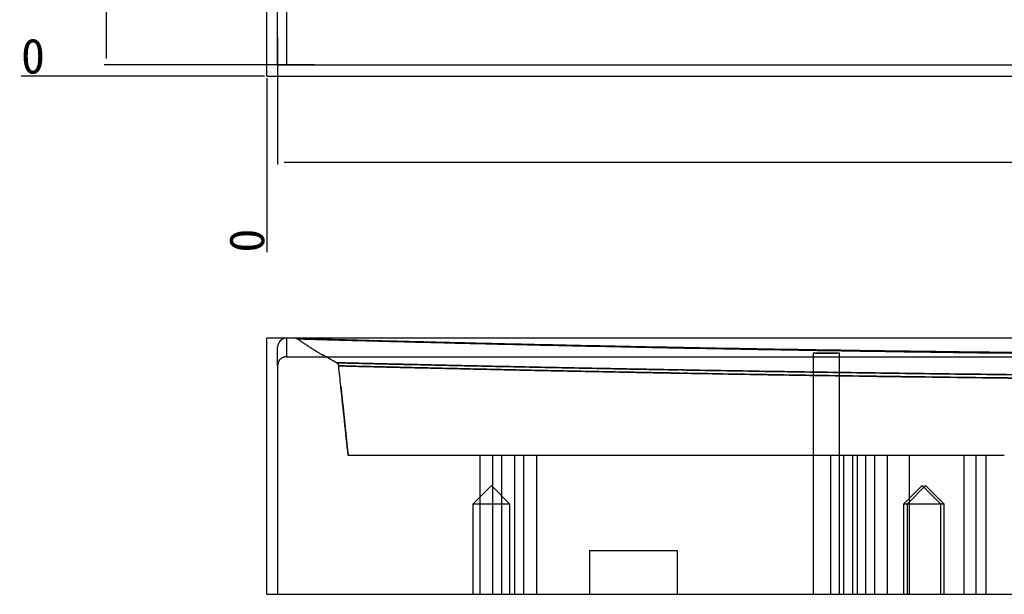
# Model space of a CAD drawing. Header units: millimetres. Extents: x 13888 to 15264, y 42912 to 43706.
# Drawn here: x 13941.8 to 14166.3, y 42927.1 to 43058.2 of the extents above; entities that cross this region are included whole.
import ezdxf

# ---------------------------------------------------------------- set-up
doc = ezdxf.new("R2010")
doc.units = ezdxf.units.MM
doc.linetypes.add('DASHED', pattern=[0])
for name, color, linetype in [('DIE', 7, 'Continuous'), ('DIE_W', 1, 'Continuous'), ('dim', 4, 'Continuous')]:
    doc.layers.add(name, color=color, linetype=linetype)
doc.styles.add('_PUG_ERP', font='txt')
doc.dimstyles.new('_PUG_ERP', dxfattribs={"dimtxt": 8, "dimasz": 1.5, "dimexe": 0.5, "dimexo": 0.5, "dimgap": 0.5, "dimtad": 1, "dimtxsty": '_PUG_ERP', "dimblk": 'CLOSEDBLANK', "dimcen": 0, "dimclrd": 4, "dimclre": 4, "dimclrt": 3, "dimazin": 3, "dimtfac": 1, "dimtmove": 0, "dimatfit": 3, "dimldrblk": 'CLOSEDBLANK', "dimlwd": 9, "dimlwe": 9})

# ---------------------------------------------------------------- blocks, each defined once
blk = doc.blocks.new('*D735')
at = {"layer": 'Defpoints', "color": 0}
for p in [(14710.35, 43630.4), (14725.35, 43630.4), (13998.15, 43045.3)]:
    blk.add_point(p, dxfattribs=at)
at = {"layer": 'dim', "color": 4, "lineweight": 9}
blk.add_line((14710.85, 43630.4), (14755.56, 43630.4), dxfattribs=at)
at = {"layer": 'dim', "color": 3, "lineweight": 13, "insert": (14740.71, 43635.67), "char_height": 8, "attachment_point": 5, "style": '_PUG_ERP'}
blk.add_mtext('585,1', dxfattribs=at)
blk = doc.blocks.new('_ClosedBlank')
blk = doc.blocks.new('*D736')
at = {"layer": 'Defpoints', "color": 0}
for p in [(13948.03, 43045.3), (13998.15, 43045.3), (13998.15, 43045.3)]:
    blk.add_point(p, dxfattribs=at)
at = {"layer": 'dim', "color": 4, "lineweight": 9}
blk.add_line((13997.65, 43045.3), (13942.2, 43045.3), dxfattribs=at)
at = {"layer": 'dim', "color": 3, "lineweight": 13, "insert": (13944.87, 43049.8), "char_height": 8, "attachment_point": 5, "style": '_PUG_ERP'}
blk.add_mtext('0', dxfattribs=at)
blk = doc.blocks.new('*D737')
at = {"layer": 'Defpoints', "color": 0}
for p in [(13998.15, 43045.3), (13998.15, 43045.3), (13998.15, 43010.94)]:
    blk.add_point(p, dxfattribs=at)
at = {"layer": 'dim', "color": 4, "lineweight": 9}
blk.add_line((13998.15, 43044.8), (13998.15, 43005.1), dxfattribs=at)
at = {"layer": 'dim', "color": 3, "lineweight": 13, "insert": (13993.65, 43007.77), "char_height": 8, "attachment_point": 5, "rotation": 90, "style": '_PUG_ERP'}
blk.add_mtext('0', dxfattribs=at)
blk = doc.blocks.new('*D738')
at = {"layer": 'Defpoints', "color": 0}
for p in [(14710.35, 43645.4), (14710.35, 43630.4), (13998.15, 43045.3)]:
    blk.add_point(p, dxfattribs=at)
at = {"layer": 'dim', "color": 4, "lineweight": 9}
blk.add_line((14710.35, 43630.9), (14710.35, 43677.9), dxfattribs=at)
at = {"layer": 'dim', "color": 3, "lineweight": 13, "insert": (14705.09, 43661.9), "char_height": 8, "attachment_point": 5, "rotation": 90, "style": '_PUG_ERP'}
blk.add_mtext('712,2', dxfattribs=at)
blk = doc.blocks.new('*D740')
at = {"layer": 'Defpoints', "color": 0}
for p in [(14004.46, 43627.8), (13961.59, 43047.83), (14009.52, 43047.83)]:
    blk.add_point(p, dxfattribs=at)
at = {"layer": 'dim', "color": 4, "lineweight": 9}
for p, q in [((14003.96, 43627.8), (13961.09, 43627.8)), ((13961.59, 43626.3), (13961.59, 43049.33)), ((14009.02, 43047.83), (13961.09, 43047.83))]:
    blk.add_line(p, q, dxfattribs=at)
at = {"layer": 'dim', "color": 3, "lineweight": 13, "insert": (13956.33, 43337.81), "char_height": 8, "attachment_point": 5, "rotation": 90, "style": '_PUG_ERP'}
blk.add_mtext('579,97', dxfattribs=at)
blk = doc.blocks.new('*D741')
at = {"layer": 'Defpoints', "color": 0}
for p in [(14000.65, 43054.55), (14707.85, 43047.8), (14707.85, 43025.65)]:
    blk.add_point(p, dxfattribs=at)
at = {"layer": 'dim', "color": 4, "lineweight": 9}
for p, q in [((14000.65, 43054.05), (14000.65, 43025.15)), ((14707.85, 43047.3), (14707.85, 43025.15)), ((14002.15, 43025.65), (14706.35, 43025.65))]:
    blk.add_line(p, q, dxfattribs=at)
at = {"layer": 'dim', "color": 3, "lineweight": 13, "insert": (14354.25, 43030.91), "char_height": 8, "attachment_point": 5, "style": '_PUG_ERP'}
blk.add_mtext('707,2', dxfattribs=at)

msp = doc.modelspace()

# ---------------------------------------------------------------- linework, layer by layer
at = {"layer": 'DIE', "color": 2, "linetype": 'Continuous', "lineweight": 13}
for p, q in [((14000.65, 43047.803), (14000.65, 43627.824)), ((14002.65, 43627.801), (14002.65, 43047.827)), ((14004.754, 42985.479), (14002.65, 42985.479)), ((14002.65, 42985.479), (14002.65, 42981.273)), ((14000.65, 42979.271), (14000.65, 42983.479)), ((14000.65, 42979.271), (14000.65, 42927.075))]:
    msp.add_line(p, q, dxfattribs=at)
at = {"layer": 'DIE', "color": 223, "linetype": 'DASHED', "lineweight": 13, "ltscale": 0.909614}
for p, q in [((14122.749, 42982.098), (14122.749, 42927.075)), ((14128.749, 42927.075), (14128.749, 42982.098)), ((14046.718, 42958.779), (14046.718, 42927.075)), ((14049.718, 42927.075), (14049.718, 42958.779)), ((14051.718, 42958.779), (14051.718, 42927.075)), ((14054.718, 42927.075), (14054.718, 42958.779)), ((14056.718, 42958.779), (14056.718, 42927.075)), ((14059.718, 42927.075), (14059.718, 42958.779)), ((14126.718, 42958.779), (14126.718, 42927.075)), ((14129.718, 42927.075), (14129.718, 42958.779)), ((14131.718, 42958.779), (14131.718, 42927.075)), ((14134.718, 42927.075), (14134.718, 42958.779)), ((14136.718, 42958.779), (14136.718, 42927.075)), ((14139.718, 42927.075), (14139.718, 42958.779))]:
    msp.add_line(p, q, dxfattribs=at)
at = {"layer": 'DIE', "color": 2, "linetype": 'DASHED', "lineweight": 13, "ltscale": 0.909614}
for p, q in [((14122.749, 42982.098), (14122.749, 42982.098)), ((14128.749, 42982.098), (14128.749, 42982.098)), ((14071.753, 42937.075), (14091.753, 42937.075)), ((14071.753, 42937.075), (14071.753, 42927.075)), ((14091.753, 42937.075), (14091.753, 42927.075))]:
    msp.add_line(p, q, dxfattribs=at)
at = {"layer": 'DIE', "color": 155, "linetype": 'DASHED', "lineweight": 13, "ltscale": 0.909614}
for p, q in [((14159.868, 42927.075), (14159.868, 42958.779)), ((14162.166, 42927.075), (14162.166, 42958.779))]:
    msp.add_line(p, q, dxfattribs=at)
at = {"layer": 'DIE', "color": 5, "linetype": 'DASHED', "lineweight": 13, "ltscale": 0.909614}
for p, q in [((14049.365, 42951.912), (14045.112, 42947.659)), ((14053.618, 42947.659), (14049.365, 42951.912)), ((14147.572, 42951.912), (14143.319, 42947.659)), ((14148.38, 42951.912), (14144.127, 42947.659)), ((14151.825, 42947.659), (14147.572, 42951.912)), ((14152.633, 42947.659), (14148.38, 42951.912)), ((14045.112, 42947.659), (14045.112, 42927.079)), ((14053.618, 42947.659), (14045.112, 42947.659)), ((14053.618, 42927.079), (14053.618, 42947.659)), ((14143.319, 42947.659), (14143.319, 42927.079)), ((14151.825, 42947.659), (14143.319, 42947.659)), ((14144.127, 42947.659), (14144.127, 42927.079)), ((14151.825, 42927.079), (14151.825, 42947.659)), ((14152.633, 42947.659), (14151.825, 42947.659)), ((14152.633, 42927.079), (14152.633, 42947.659))]:
    msp.add_line(p, q, dxfattribs=at)
at = {"layer": 'DIE', "color": 223, "linetype": 'Continuous', "lineweight": 13}
msp.add_line((14000.65, 42927.075), (14707.85, 42927.075), dxfattribs=at)
at = {"layer": 'DIE', "color": 2, "linetype": 'Continuous', "lineweight": 13}
msp.add_arc((14002.65, 42983.479), 2, 90, 180, dxfattribs=at)
for points, knots in [([(14002.65, 43047.803), (14002.518, 43047.803), (14002.388, 43047.803), (14002.197, 43047.803), (14002.133, 43047.803), (14002.039, 43047.803), (14002.008, 43047.803), (14001.946, 43047.803), (14001.915, 43047.803), (14001.764, 43047.803), (14001.649, 43047.803), (14001.513, 43047.803), (14001.473, 43047.803), (14001.434, 43047.803), (14001.408, 43047.803), (14001.395, 43047.803), (14001.331, 43047.803), (14001.282, 43047.803), (14001.144, 43047.803), (14001.061, 43047.803), (14000.97, 43047.803), (14000.952, 43047.803), (14000.918, 43047.803), (14000.902, 43047.803), (14000.856, 43047.803), (14000.8, 43047.803), (14000.756, 43047.803), (14000.727, 43047.803), (14000.719, 43047.803), (14000.703, 43047.803), (14000.695, 43047.803), (14000.663, 43047.803), (14000.65, 43047.803), (14000.65, 43047.803)], [0, 0, 0, 0, 0.1250502, 0.1250502, 0.1875753, 0.1875753, 0.2188378, 0.2188378, 0.2501004, 0.2501004, 0.3751506, 0.3751506, 0.4064131, 0.4220444, 0.4220444, 0.4376757, 0.4376757, 0.5002008, 0.5002008, 0.625251, 0.625251, 0.6565135, 0.6565135, 0.6877761, 0.6877761, 0.7503012, 0.8128262, 0.8128262, 0.8440888, 0.8440888, 0.8753513, 0.8753513, 1, 1, 1, 1]), ([(14005.778, 42985.451), (14005.774, 42985.451), (14005.763, 42985.451), (14005.747, 42985.451), (14005.728, 42985.452), (14005.71, 42985.452), (14005.692, 42985.453), (14005.674, 42985.453), (14005.656, 42985.454), (14005.638, 42985.454), (14005.62, 42985.455), (14005.603, 42985.455), (14005.586, 42985.456), (14005.569, 42985.456), (14005.552, 42985.457), (14005.535, 42985.457), (14005.519, 42985.458), (14005.502, 42985.458), (14005.486, 42985.459), (14005.47, 42985.459), (14005.455, 42985.459), (14005.439, 42985.46), (14005.424, 42985.46), (14005.408, 42985.461), (14005.393, 42985.461), (14005.379, 42985.462), (14005.364, 42985.462), (14005.349, 42985.462), (14005.335, 42985.463), (14005.321, 42985.463), (14005.307, 42985.464), (14005.293, 42985.464), (14005.28, 42985.464), (14005.266, 42985.465), (14005.253, 42985.465), (14005.24, 42985.465), (14005.227, 42985.466), (14005.214, 42985.466), (14005.202, 42985.466), (14005.189, 42985.467), (14005.177, 42985.467), (14005.165, 42985.467), (14005.154, 42985.468), (14005.142, 42985.468), (14005.13, 42985.468), (14005.119, 42985.469), (14005.108, 42985.469), (14005.097, 42985.469), (14005.087, 42985.47), (14005.076, 42985.47), (14005.066, 42985.47), (14005.055, 42985.47), (14005.045, 42985.471), (14005.036, 42985.471), (14005.026, 42985.471), (14005.017, 42985.472), (14005.007, 42985.472), (14004.998, 42985.472), (14004.989, 42985.472), (14004.981, 42985.473), (14004.972, 42985.473), (14004.964, 42985.473), (14004.955, 42985.473), (14004.947, 42985.473), (14004.94, 42985.474), (14004.932, 42985.474), (14004.924, 42985.474), (14004.917, 42985.474), (14004.91, 42985.475), (14004.903, 42985.475), (14004.896, 42985.475), (14004.89, 42985.475), (14004.883, 42985.475), (14004.877, 42985.475), (14004.871, 42985.476), (14004.865, 42985.476), (14004.86, 42985.476), (14004.854, 42985.476), (14004.849, 42985.476), (14004.844, 42985.476), (14004.839, 42985.476), (14004.834, 42985.477), (14004.829, 42985.477), (14004.825, 42985.477), (14004.821, 42985.477), (14004.817, 42985.477), (14004.813, 42985.477), (14004.809, 42985.477), (14004.806, 42985.477), (14004.802, 42985.477), (14004.799, 42985.478), (14004.796, 42985.478), (14004.794, 42985.478), (14004.791, 42985.478), (14004.789, 42985.478), (14004.786, 42985.478), (14004.784, 42985.478), (14004.782, 42985.478), (14004.781, 42985.478), (14004.779, 42985.478), (14004.778, 42985.478), (14004.777, 42985.478), (14004.776, 42985.478), (14004.775, 42985.478), (14004.774, 42985.478), (14004.774, 42985.478), (14004.774, 42985.478), (14004.774, 42985.478), (14004.774, 42985.478), (14004.774, 42985.478)], [0, 0, 0, 0, 0.005874, 0.0153498, 0.0248255, 0.0343011, 0.0437765, 0.0532518, 0.0627269, 0.072202, 0.0816769, 0.0911518, 0.1006266, 0.1101013, 0.119576, 0.1290506, 0.1385251, 0.1479997, 0.1574742, 0.1669487, 0.1764232, 0.1858977, 0.1953723, 0.2048468, 0.2143214, 0.2237961, 0.2332708, 0.2427456, 0.2522204, 0.2616954, 0.2711704, 0.2806456, 0.2901209, 0.2995963, 0.3090718, 0.3185475, 0.3280234, 0.3374994, 0.3469756, 0.3564521, 0.3659287, 0.3754055, 0.3848826, 0.3943599, 0.4038375, 0.4133153, 0.4227934, 0.4322718, 0.4417505, 0.4512295, 0.4607089, 0.470186, 0.4796638, 0.4891413, 0.4986186, 0.5080956, 0.5175723, 0.5270489, 0.5365252, 0.5460013, 0.5554772, 0.5649529, 0.5744284, 0.5839038, 0.5933789, 0.602854, 0.6123289, 0.6218036, 0.6312782, 0.6407527, 0.6502271, 0.6597014, 0.6691756, 0.6786497, 0.6881237, 0.6975977, 0.7070716, 0.7165455, 0.7260193, 0.7354931, 0.7449669, 0.7544407, 0.7639144, 0.7733882, 0.782862, 0.7923358, 0.8018096, 0.8112834, 0.8207573, 0.8302313, 0.8397052, 0.8491793, 0.8586533, 0.8681274, 0.8776016, 0.8870757, 0.8965499, 0.9060239, 0.9154978, 0.9249714, 0.9344445, 0.9438623, 0.9533312, 0.9627973, 0.9722564, 0.9816954, 0.9900446, 0.994122, 1, 1, 1, 1]), ([(14125.749, 42982.175), (14125.65, 42982.175), (14125.551, 42982.175), (14125.357, 42982.175), (14125.163, 42982.174), (14124.973, 42982.173), (14124.855, 42982.172), (14124.832, 42982.172), (14124.785, 42982.171), (14124.761, 42982.171), (14124.691, 42982.17), (14124.645, 42982.17), (14124.509, 42982.168), (14124.332, 42982.166), (14124.165, 42982.164), (14124.042, 42982.162), (14123.982, 42982.161), (14123.923, 42982.159), (14123.884, 42982.159), (14123.865, 42982.158), (14123.769, 42982.156), (14123.624, 42982.153), (14123.427, 42982.147), (14123.31, 42982.143), (14123.241, 42982.14), (14123.228, 42982.14), (14123.201, 42982.139), (14123.188, 42982.138), (14123.15, 42982.137), (14123.126, 42982.136), (14123.057, 42982.132), (14122.973, 42982.128), (14122.907, 42982.123), (14122.864, 42982.119), (14122.851, 42982.118), (14122.827, 42982.115), (14122.816, 42982.114), (14122.787, 42982.11), (14122.759, 42982.105), (14122.744, 42982.098), (14122.754, 42982.093), (14122.766, 42982.089), (14122.768, 42982.089), (14122.774, 42982.088), (14122.784, 42982.086), (14122.797, 42982.084), (14122.826, 42982.08), (14122.873, 42982.075), (14122.939, 42982.07), (14122.995, 42982.067), (14123.015, 42982.065), (14123.047, 42982.064), (14123.058, 42982.063), (14123.08, 42982.062), (14123.137, 42982.059), (14123.25, 42982.054), (14123.424, 42982.048), (14123.556, 42982.044), (14123.644, 42982.042), (14123.662, 42982.041), (14123.697, 42982.041), (14123.751, 42982.039), (14123.807, 42982.038), (14123.921, 42982.036), (14124.078, 42982.032), (14124.246, 42982.03), (14124.376, 42982.028), (14124.42, 42982.027), (14124.509, 42982.026), (14124.555, 42982.026), (14124.691, 42982.024), (14124.875, 42982.023), (14125.065, 42982.021), (14125.209, 42982.021), (14125.282, 42982.02), (14125.355, 42982.02), (14125.404, 42982.02), (14125.429, 42982.02), (14125.552, 42982.019), (14125.65, 42982.019), (14125.846, 42982.019), (14126.041, 42982.019), (14126.235, 42982.02), (14126.356, 42982.021), (14126.38, 42982.021), (14126.428, 42982.021), (14126.452, 42982.021), (14126.524, 42982.022), (14126.572, 42982.022), (14126.713, 42982.023), (14126.897, 42982.025), (14127.074, 42982.027), (14127.204, 42982.029), (14127.268, 42982.03), (14127.331, 42982.031), (14127.373, 42982.032), (14127.394, 42982.032), (14127.497, 42982.034), (14127.654, 42982.037), (14127.872, 42982.042), (14128.004, 42982.046), (14128.098, 42982.049), (14128.128, 42982.05), (14128.187, 42982.052), (14128.215, 42982.053), (14128.297, 42982.056), (14128.398, 42982.061), (14128.482, 42982.065), (14128.538, 42982.069), (14128.556, 42982.07), (14128.581, 42982.072), (14128.589, 42982.073), (14128.605, 42982.074), (14128.642, 42982.077), (14128.696, 42982.082), (14128.739, 42982.09), (14128.749, 42982.095), (14128.749, 42982.098), (14128.749, 42982.099), (14128.747, 42982.1), (14128.745, 42982.102), (14128.739, 42982.104), (14128.725, 42982.108), (14128.697, 42982.113), (14128.649, 42982.118), (14128.607, 42982.121), (14128.591, 42982.123), (14128.566, 42982.124), (14128.558, 42982.125), (14128.54, 42982.126), (14128.494, 42982.129), (14128.4, 42982.134), (14128.3, 42982.139), (14128.191, 42982.143), (14128.133, 42982.145), (14128.007, 42982.149), (14127.875, 42982.153), (14127.658, 42982.158), (14127.501, 42982.161), (14127.399, 42982.163), (14127.378, 42982.163), (14127.336, 42982.164), (14127.315, 42982.164), (14127.252, 42982.165), (14127.209, 42982.166), (14127.079, 42982.167), (14126.902, 42982.17), (14126.718, 42982.171), (14126.577, 42982.172), (14126.506, 42982.173), (14126.434, 42982.173), (14126.386, 42982.174), (14126.362, 42982.174), (14126.24, 42982.174), (14126.045, 42982.175), (14125.848, 42982.175), (14125.749, 42982.175)], [0, 0, 0, 0, 0.015625, 0.015625, 0.03125, 0.046875, 0.046875, 0.0507813, 0.0507813, 0.0546875, 0.0546875, 0.0625, 0.0625, 0.078125, 0.09375, 0.09375, 0.1015625, 0.1054688, 0.1054688, 0.109375, 0.109375, 0.125, 0.140625, 0.15625, 0.15625, 0.1601563, 0.1601563, 0.1640625, 0.1640625, 0.171875, 0.171875, 0.1875, 0.203125, 0.203125, 0.2109375, 0.2109375, 0.21875, 0.21875, 0.234375, 0.25, 0.265625, 0.265625, 0.2695313, 0.2695313, 0.2734375, 0.28125, 0.28125, 0.296875, 0.3125, 0.3125, 0.3203125, 0.3203125, 0.3242188, 0.3242188, 0.328125, 0.34375, 0.359375, 0.375, 0.375, 0.3789063, 0.3789063, 0.3828125, 0.390625, 0.390625, 0.40625, 0.421875, 0.421875, 0.4296875, 0.4296875, 0.4375, 0.4375, 0.453125, 0.46875, 0.46875, 0.4765625, 0.4804688, 0.4804688, 0.484375, 0.484375, 0.5, 0.5, 0.515625, 0.53125, 0.53125, 0.5351563, 0.5351563, 0.5390625, 0.5390625, 0.546875, 0.546875, 0.5625, 0.578125, 0.578125, 0.5859375, 0.5898438, 0.5898438, 0.59375, 0.59375, 0.609375, 0.625, 0.640625, 0.640625, 0.6484375, 0.6484375, 0.65625, 0.65625, 0.671875, 0.6875, 0.6875, 0.6953125, 0.6953125, 0.6992188, 0.6992188, 0.703125, 0.71875, 0.734375, 0.75, 0.75, 0.7539063, 0.7539063, 0.7578125, 0.765625, 0.765625, 0.78125, 0.796875, 0.796875, 0.8046875, 0.8046875, 0.8085938, 0.8085938, 0.8125, 0.828125, 0.84375, 0.84375, 0.859375, 0.859375, 0.875, 0.890625, 0.90625, 0.90625, 0.9101562, 0.9101562, 0.9140625, 0.9140625, 0.921875, 0.921875, 0.9375, 0.953125, 0.953125, 0.9609375, 0.9648437, 0.9648437, 0.96875, 0.96875, 0.984375, 1, 1, 1, 1]), ([(14002.65, 42981.272), (14002.518, 42981.272), (14002.388, 42981.259), (14002.197, 42981.221), (14002.133, 42981.205), (14002.039, 42981.177), (14002.008, 42981.166), (14001.946, 42981.144), (14001.915, 42981.132), (14001.764, 42981.069), (14001.649, 42981.008), (14001.513, 42980.917), (14001.473, 42980.889), (14001.434, 42980.859), (14001.408, 42980.839), (14001.395, 42980.829), (14001.331, 42980.776), (14001.282, 42980.732), (14001.144, 42980.594), (14001.061, 42980.493), (14000.97, 42980.357), (14000.952, 42980.329), (14000.918, 42980.273), (14000.902, 42980.244), (14000.856, 42980.157), (14000.8, 42980.04), (14000.756, 42979.917), (14000.727, 42979.823), (14000.719, 42979.791), (14000.703, 42979.728), (14000.695, 42979.695), (14000.663, 42979.534), (14000.65, 42979.403), (14000.65, 42979.271)], [0, 0, 0, 0, 0.125, 0.125, 0.1875, 0.1875, 0.21875, 0.21875, 0.25, 0.25, 0.375, 0.375, 0.40625, 0.421875, 0.421875, 0.4375, 0.4375, 0.5, 0.5, 0.625, 0.625, 0.65625, 0.65625, 0.6875, 0.6875, 0.75, 0.8125, 0.8125, 0.84375, 0.84375, 0.875, 0.875, 1, 1, 1, 1])]:
    msp.add_open_spline(points, degree=3, knots=knots, dxfattribs=at)
for points in [[(14002.65, 43047.827), (14237.05, 43047.827), (14471.45, 43047.827), (14705.85, 43047.827)], [(14004.754, 42985.479), (14004.761, 42985.479), (14004.767, 42985.478), (14004.774, 42985.478)], [(14002.65, 42981.273), (14237.05, 42981.273), (14471.45, 42981.273), (14705.85, 42981.273)]]:
    msp.add_open_spline(points, degree=3, dxfattribs=at)
at = {"layer": 'DIE', "color": 155, "linetype": 'DASHED', "lineweight": 13, "ltscale": 0.909614}
for points in [[(14004.768, 42985.478), (14004.759, 42985.478), (14004.754, 42985.479), (14004.754, 42985.479)], [(14016.714, 42958.779), (14016.161, 42964.044), (14015.608, 42969.309), (14015.054, 42974.575)]]:
    msp.add_open_spline(points, degree=3, dxfattribs=at)
at = {"layer": 'DIE', "color": 155, "linetype": 'Continuous', "lineweight": 13}
msp.add_open_spline([(14004.754, 42985.479), (14004.754, 42985.479), (14004.867, 42985.475), (14005.317, 42985.463), (14005.655, 42985.454), (14006.218, 42985.438), (14006.337, 42985.435), (14006.591, 42985.428), (14006.724, 42985.424), (14007.146, 42985.413), (14007.454, 42985.404), (14008.459, 42985.377), (14009.238, 42985.356), (14011.008, 42985.308), (14011.999, 42985.281), (14014.193, 42985.222), (14015.396, 42985.19), (14018.012, 42985.121), (14019.426, 42985.083), (14022.465, 42985.004), (14024.091, 42984.962), (14027.557, 42984.874), (14029.397, 42984.827), (14031.591, 42984.772), (14031.837, 42984.766), (14032.331, 42984.754), (14032.58, 42984.748), (14033.33, 42984.729), (14033.836, 42984.717), (14035.372, 42984.679), (14036.419, 42984.653), (14039.628, 42984.575), (14041.859, 42984.521), (14046.501, 42984.411), (14048.913, 42984.355), (14053.914, 42984.24), (14056.505, 42984.181), (14061.864, 42984.062), (14064.634, 42984.001), (14070.353, 42983.879), (14073.302, 42983.817), (14079.384, 42983.693), (14082.516, 42983.63), (14086.144, 42983.559), (14086.549, 42983.551), (14087.359, 42983.535), (14088.578, 42983.512), (14089.806, 42983.488), (14092.275, 42983.441), (14093.937, 42983.41), (14098.972, 42983.316), (14102.393, 42983.254), (14109.364, 42983.132), (14116.462, 42983.011), (14123.814, 42982.894), (14131.293, 42982.779), (14135.096, 42982.722), (14142.83, 42982.612), (14146.761, 42982.558), (14152.755, 42982.48), (14155.776, 42982.441), (14159.344, 42982.398), (14160.882, 42982.379), (14161.653, 42982.37), (14161.91, 42982.367), (14162.424, 42982.361), (14162.682, 42982.357), (14167.059, 42982.306), (14171.209, 42982.259), (14179.573, 42982.17), (14183.785, 42982.128), (14192.271, 42982.049), (14196.544, 42982.012), (14205.152, 42981.943), (14209.485, 42981.911), (14218.214, 42981.852), (14222.608, 42981.825), (14231.458, 42981.777), (14235.913, 42981.756), (14242.643, 42981.728), (14244.894, 42981.72), (14248.282, 42981.708), (14249.414, 42981.704), (14250.831, 42981.7), (14251.114, 42981.699), (14251.681, 42981.697), (14252.531, 42981.695), (14253.382, 42981.693), (14258.487, 42981.679), (14263.031, 42981.669), (14272.131, 42981.657), (14276.688, 42981.654), (14281.25, 42981.654)], degree=3, knots=[0, 0, 0, 0, 0.0312225, 0.0312225, 0.0624733, 0.0624733, 0.0702861, 0.0702861, 0.0780988, 0.0780988, 0.0937242, 0.0937242, 0.1249751, 0.1249751, 0.156226, 0.156226, 0.1874769, 0.1874769, 0.2187278, 0.2187278, 0.2499787, 0.2499787, 0.2812296, 0.2812296, 0.2851359, 0.2851359, 0.2890423, 0.2890423, 0.296855, 0.296855, 0.3124805, 0.3124805, 0.3437313, 0.3437313, 0.3749822, 0.3749822, 0.4062331, 0.4062331, 0.437484, 0.437484, 0.4687349, 0.4687349, 0.4999858, 0.4999858, 0.5038921, 0.5038921, 0.5077985, 0.5156112, 0.5156112, 0.5312367, 0.5312367, 0.5624876, 0.5624876, 0.5937385, 0.6249893, 0.6249893, 0.6562402, 0.6562402, 0.6874911, 0.6874911, 0.7031166, 0.7109293, 0.7148356, 0.7148356, 0.7167888, 0.7167888, 0.718742, 0.718742, 0.7499929, 0.7499929, 0.7812438, 0.7812438, 0.8124947, 0.8124947, 0.8437456, 0.8437456, 0.8749964, 0.8749964, 0.9062473, 0.9062473, 0.9218728, 0.9218728, 0.9296855, 0.9296855, 0.9316387, 0.9316387, 0.9335919, 0.9374982, 0.9374982, 0.9687491, 0.9687491, 1, 1, 1, 1], dxfattribs=at)
at = {"layer": 'DIE', "color": 2, "linetype": 'DASHED', "lineweight": 13, "ltscale": 0.909614}
for points, knots in [([(14004.774, 42985.478), (14004.838, 42985.476), (14004.903, 42985.466), (14005.033, 42985.425), (14005.097, 42985.393), (14005.156, 42985.352)], [0, 0, 0, 0, 0.4762935, 0.4762935, 1, 1, 1, 1]), ([(14005.846, 42984.873), (14005.878, 42984.851), (14005.959, 42984.796), (14006.104, 42984.697), (14006.281, 42984.577), (14006.476, 42984.445), (14006.671, 42984.315), (14006.868, 42984.184), (14007.066, 42984.052), (14007.266, 42983.921), (14007.467, 42983.789), (14007.668, 42983.659), (14007.869, 42983.529), (14008.07, 42983.4), (14008.272, 42983.271), (14008.474, 42983.143), (14008.676, 42983.016), (14008.879, 42982.889), (14009.082, 42982.763), (14009.284, 42982.638), (14009.486, 42982.514), (14009.686, 42982.392), (14009.887, 42982.271), (14010.089, 42982.149), (14010.293, 42982.027), (14010.499, 42981.904), (14010.706, 42981.783), (14010.912, 42981.661), (14011.055, 42981.578), (14011.129, 42981.535), (14011.134, 42981.533)], [0, 0, 0, 0, 0.0186443, 0.0466615, 0.0841844, 0.1217073, 0.1592303, 0.1967532, 0.235042, 0.2733307, 0.3116194, 0.3499081, 0.3881968, 0.4264855, 0.4647741, 0.5029793, 0.5411844, 0.5793895, 0.6175946, 0.6557997, 0.6933225, 0.7308454, 0.7683682, 0.805891, 0.8441797, 0.8824683, 0.9207569, 0.9590455, 0.9973341, 1, 1, 1, 1]), ([(14122.754, 42982.102), (14122.757, 42982.103), (14122.76, 42982.104), (14122.766, 42982.106), (14122.768, 42982.107), (14122.774, 42982.108), (14122.784, 42982.11), (14122.797, 42982.112), (14122.826, 42982.115), (14122.873, 42982.12), (14122.939, 42982.125), (14122.995, 42982.129), (14123.015, 42982.13), (14123.047, 42982.132), (14123.058, 42982.132), (14123.08, 42982.133), (14123.137, 42982.136), (14123.25, 42982.141), (14123.424, 42982.147), (14123.556, 42982.151), (14123.644, 42982.153), (14123.662, 42982.154), (14123.697, 42982.154), (14123.751, 42982.156), (14123.807, 42982.157), (14123.921, 42982.159), (14124.078, 42982.162), (14124.246, 42982.165), (14124.376, 42982.167), (14124.42, 42982.167), (14124.509, 42982.168), (14124.555, 42982.169), (14124.691, 42982.17), (14124.875, 42982.172), (14125.065, 42982.173), (14125.209, 42982.174), (14125.282, 42982.174), (14125.355, 42982.175), (14125.404, 42982.175), (14125.429, 42982.175), (14125.552, 42982.175), (14125.65, 42982.175), (14125.846, 42982.175), (14126.041, 42982.175), (14126.235, 42982.174), (14126.356, 42982.174), (14126.38, 42982.174), (14126.428, 42982.173), (14126.452, 42982.173), (14126.524, 42982.173), (14126.572, 42982.172), (14126.713, 42982.171), (14126.897, 42982.17), (14127.074, 42982.167), (14127.204, 42982.166), (14127.268, 42982.165), (14127.331, 42982.164), (14127.373, 42982.163), (14127.394, 42982.163), (14127.497, 42982.161), (14127.654, 42982.158), (14127.872, 42982.153), (14128.004, 42982.149), (14128.098, 42982.146), (14128.128, 42982.145), (14128.187, 42982.143), (14128.215, 42982.142), (14128.297, 42982.139), (14128.398, 42982.134), (14128.482, 42982.13), (14128.538, 42982.126), (14128.556, 42982.125), (14128.581, 42982.123), (14128.589, 42982.123), (14128.605, 42982.122), (14128.642, 42982.119), (14128.696, 42982.113), (14128.728, 42982.107), (14128.739, 42982.104), (14128.741, 42982.103)], [0, 0, 0, 0, 0.0124327, 0.0124327, 0.0205901, 0.0205901, 0.0287475, 0.0450623, 0.0450623, 0.077692, 0.1103216, 0.1103216, 0.1266364, 0.1266364, 0.1347938, 0.1347938, 0.1429512, 0.1755809, 0.2082105, 0.2408401, 0.2408401, 0.2489975, 0.2489975, 0.2571549, 0.2734697, 0.2734697, 0.3060994, 0.338729, 0.338729, 0.3550438, 0.3550438, 0.3713586, 0.3713586, 0.4039883, 0.4366179, 0.4366179, 0.4529327, 0.4610901, 0.4610901, 0.4692475, 0.4692475, 0.5018771, 0.5018771, 0.5345068, 0.5671364, 0.5671364, 0.5752938, 0.5752938, 0.5834512, 0.5834512, 0.599766, 0.599766, 0.6323957, 0.6650253, 0.6650253, 0.6813401, 0.6894975, 0.6894975, 0.6976549, 0.6976549, 0.7302845, 0.7629142, 0.7955438, 0.7955438, 0.8118586, 0.8118586, 0.8281734, 0.8281734, 0.8608031, 0.8934327, 0.8934327, 0.9097475, 0.9097475, 0.9179049, 0.9179049, 0.9260623, 0.9586919, 0.9913216, 1, 1, 1, 1]), ([(14014.569, 42979.193), (14014.561, 42979.266), (14014.544, 42979.338), (14014.494, 42979.477), (14014.46, 42979.543), (14014.378, 42979.664), (14014.329, 42979.72), (14014.219, 42979.818), (14014.158, 42979.861), (14014.093, 42979.895)], [0, 0, 0, 0, 0.25, 0.25, 0.5, 0.5, 0.75, 0.75, 1, 1, 1, 1]), ([(14166.31, 42958.779), (14160.757, 42958.779), (14155.311, 42958.779), (14147.301, 42958.779), (14142.014, 42958.779), (14136.832, 42958.779), (14131.704, 42958.779), (14129.167, 42958.779), (14124.146, 42958.779), (14121.662, 42958.779), (14117.978, 42958.779), (14116.451, 42958.779), (14114.935, 42958.779), (14114.329, 42958.779), (14114.027, 42958.779), (14113.122, 42958.779), (14112.521, 42958.779), (14109.529, 42958.779), (14104.819, 42958.779), (14100.265, 42958.779), (14095.788, 42958.779), (14093.588, 42958.779), (14089.265, 42958.779), (14085.02, 42958.779), (14080.93, 42958.779), (14078.423, 42958.779), (14077.674, 42958.779), (14076.931, 42958.779), (14076.437, 42958.779), (14076.19, 42958.779), (14074.961, 42958.779), (14073.991, 42958.779), (14071.115, 42958.779), (14069.246, 42958.779), (14063.782, 42958.779), (14060.331, 42958.779), (14055.436, 42958.779), (14052.266, 42958.779), (14049.283, 42958.779), (14046.394, 42958.779), (14044.996, 42958.779), (14042.294, 42958.779), (14039.685, 42958.779), (14037.266, 42958.779), (14034.942, 42958.779), (14033.828, 42958.779), (14032.229, 42958.779), (14031.709, 42958.779), (14031.073, 42958.779), (14030.947, 42958.779), (14030.696, 42958.779), (14030.322, 42958.779), (14029.955, 42958.779), (14028.752, 42958.779), (14027.844, 42958.779), (14026.135, 42958.779), (14024.535, 42958.779), (14023.148, 42958.779), (14021.867, 42958.779), (14021.28, 42958.779), (14020.211, 42958.779), (14019.248, 42958.779), (14018.496, 42958.779), (14017.85, 42958.779), (14017.311, 42958.779), (14016.986, 42958.779), (14016.769, 42958.779), (14016.714, 42958.779), (14016.714, 42958.779)], [0, 0, 0, 0, 0.0625058, 0.0625058, 0.0937586, 0.1250115, 0.1250115, 0.1562644, 0.1562644, 0.1875173, 0.1875173, 0.2031437, 0.2070503, 0.2070503, 0.2109569, 0.2109569, 0.2187702, 0.2187702, 0.250023, 0.2812759, 0.2812759, 0.3125288, 0.3125288, 0.3437817, 0.3750345, 0.3750345, 0.3828478, 0.3867544, 0.3867544, 0.390661, 0.390661, 0.4062874, 0.4062874, 0.4375403, 0.4375403, 0.5000461, 0.5000461, 0.5312989, 0.5625518, 0.5625518, 0.5938047, 0.5938047, 0.6250576, 0.6563105, 0.6563105, 0.6875633, 0.6875633, 0.7031898, 0.7031898, 0.7070964, 0.7070964, 0.711003, 0.7188162, 0.7188162, 0.7500691, 0.7500691, 0.781322, 0.8125748, 0.8125748, 0.8438277, 0.8438277, 0.8750806, 0.9063335, 0.9063335, 0.9375864, 0.9688392, 0.9688392, 1, 1, 1, 1])]:
    msp.add_open_spline(points, degree=3, knots=knots, dxfattribs=at)
for points, degree in [([(14005.979, 42984.782), (14005.704, 42984.97), (14005.429, 42985.16), (14005.156, 42985.352)], 3), ([(14014.093, 42979.895), (14013.011, 42980.466), (14011.941, 42981.06), (14010.884, 42981.678)], 3), ([(14015.054, 42974.575), (14014.892, 42976.114), (14014.731, 42977.654), (14014.569, 42979.193)], 3), ([(14015.054, 42974.575), (14015.884, 42966.682), (14016.713, 42958.788)], 2)]:
    msp.add_open_spline(points, degree=degree, dxfattribs=at)
at = {"layer": 'DIE', "color": 155, "linetype": 'DASHED', "lineweight": 13, "ltscale": 0.909614}
for points, knots in [([(14005.156, 42985.352), (14005.156, 42985.352), (14005.269, 42985.349), (14005.719, 42985.336), (14006.056, 42985.327), (14006.618, 42985.311), (14006.737, 42985.307), (14006.991, 42985.3), (14007.124, 42985.297), (14007.545, 42985.285), (14007.852, 42985.276), (14008.857, 42985.248), (14009.635, 42985.227), (14011.403, 42985.178), (14012.393, 42985.151), (14014.585, 42985.091), (14015.786, 42985.059), (14018.399, 42984.988), (14019.811, 42984.951), (14022.847, 42984.87), (14024.471, 42984.827), (14027.933, 42984.737), (14029.771, 42984.69), (14031.962, 42984.634), (14032.207, 42984.628), (14032.701, 42984.616), (14032.95, 42984.609), (14033.699, 42984.59), (14035.216, 42984.552), (14036.784, 42984.513), (14039.989, 42984.433), (14042.218, 42984.379), (14046.854, 42984.267), (14049.263, 42984.209), (14054.258, 42984.092), (14056.845, 42984.032), (14062.198, 42983.911), (14064.964, 42983.85), (14070.675, 42983.725), (14073.621, 42983.662), (14079.694, 42983.535), (14082.822, 42983.471), (14086.446, 42983.398), (14086.849, 42983.39), (14087.659, 42983.374), (14088.876, 42983.35), (14091.738, 42983.294), (14094.228, 42983.246), (14099.256, 42983.151), (14102.672, 42983.088), (14109.633, 42982.963), (14116.721, 42982.839), (14124.063, 42982.719), (14131.531, 42982.602), (14135.328, 42982.544), (14143.051, 42982.431), (14146.976, 42982.376), (14152.96, 42982.296), (14154.971, 42982.27), (14158.012, 42982.231), (14159.539, 42982.212), (14161.075, 42982.193), (14161.845, 42982.183), (14162.101, 42982.18), (14162.615, 42982.174), (14166.983, 42982.121), (14171.387, 42982.07), (14179.737, 42981.979), (14183.943, 42981.936), (14192.415, 42981.855), (14196.682, 42981.817), (14205.276, 42981.746), (14209.603, 42981.713), (14218.317, 42981.652), (14222.704, 42981.625), (14231.54, 42981.575), (14235.988, 42981.553), (14242.707, 42981.525), (14244.954, 42981.516), (14248.337, 42981.504), (14249.466, 42981.5), (14250.881, 42981.496), (14251.164, 42981.495), (14251.73, 42981.493), (14252.579, 42981.49), (14257.958, 42981.475), (14263.061, 42981.464), (14272.146, 42981.451), (14276.695, 42981.447), (14281.25, 42981.447)], [0, 0, 0, 0, 0.03125, 0.03125, 0.0625, 0.0625, 0.0703125, 0.0703125, 0.078125, 0.078125, 0.09375, 0.09375, 0.125, 0.125, 0.15625, 0.15625, 0.1875, 0.1875, 0.21875, 0.21875, 0.25, 0.25, 0.28125, 0.28125, 0.2851563, 0.2851563, 0.2890625, 0.2890625, 0.296875, 0.3125, 0.3125, 0.34375, 0.34375, 0.375, 0.375, 0.40625, 0.40625, 0.4375, 0.4375, 0.46875, 0.46875, 0.5, 0.5, 0.5039063, 0.5039063, 0.5078125, 0.515625, 0.53125, 0.53125, 0.5625, 0.5625, 0.59375, 0.625, 0.625, 0.65625, 0.65625, 0.6875, 0.6875, 0.703125, 0.703125, 0.7109375, 0.7148438, 0.7148438, 0.7167969, 0.7167969, 0.71875, 0.75, 0.75, 0.78125, 0.78125, 0.8125, 0.8125, 0.84375, 0.84375, 0.875, 0.875, 0.90625, 0.90625, 0.921875, 0.921875, 0.9296875, 0.9296875, 0.9316406, 0.9316406, 0.9335938, 0.9375, 0.96875, 0.96875, 1, 1, 1, 1]), ([(14014.093, 42979.895), (14014.093, 42979.895), (14014.203, 42979.892), (14014.635, 42979.882), (14014.958, 42979.874), (14015.814, 42979.854), (14016.347, 42979.841), (14017.623, 42979.811), (14018.365, 42979.794), (14020.06, 42979.754), (14021.013, 42979.731), (14023.129, 42979.682), (14024.293, 42979.655), (14026.2, 42979.611), (14026.862, 42979.595), (14027.896, 42979.572), (14028.247, 42979.564), (14028.964, 42979.548), (14029.328, 42979.539), (14031.18, 42979.497), (14032.757, 42979.462), (14036.099, 42979.387), (14037.865, 42979.348), (14041.582, 42979.266), (14043.533, 42979.224), (14047.618, 42979.136), (14049.753, 42979.091), (14054.207, 42978.997), (14056.525, 42978.95), (14061.349, 42978.851), (14063.854, 42978.801), (14069.053, 42978.698), (14071.746, 42978.645), (14074.884, 42978.585), (14075.235, 42978.579), (14075.762, 42978.569), (14075.938, 42978.565), (14076.291, 42978.559), (14077.176, 42978.542), (14078.067, 42978.525), (14080.223, 42978.485), (14081.679, 42978.458), (14086.03, 42978.378), (14088.979, 42978.325), (14092.004, 42978.272)], [0, 0, 0, 0, 0.0626037, 0.0626037, 0.1252074, 0.1252074, 0.1878111, 0.1878111, 0.2504147, 0.2504147, 0.3130184, 0.3130184, 0.3756221, 0.3756221, 0.406924, 0.406924, 0.4225749, 0.4225749, 0.4382258, 0.4382258, 0.5008295, 0.5008295, 0.5634332, 0.5634332, 0.6260369, 0.6260369, 0.6886406, 0.6886406, 0.7512442, 0.7512442, 0.8138479, 0.8138479, 0.8764516, 0.8764516, 0.8842771, 0.8842771, 0.8881898, 0.8881898, 0.8921025, 0.9077535, 0.9077535, 0.9390553, 0.9390553, 1, 1, 1, 1]), ([(14281.249, 42976.494), (14279.044, 42976.496), (14276.84, 42976.499), (14273.535, 42976.504), (14272.433, 42976.506), (14270.781, 42976.509), (14270.23, 42976.51), (14269.129, 42976.513), (14268.579, 42976.514), (14263.63, 42976.525), (14254.875, 42976.549), (14246.202, 42976.584), (14237.569, 42976.623), (14233.273, 42976.645), (14224.721, 42976.694), (14220.465, 42976.72), (14211.995, 42976.778), (14207.78, 42976.809), (14201.488, 42976.859), (14199.396, 42976.876), (14196.266, 42976.903), (14194.703, 42976.916), (14193.143, 42976.93), (14192.363, 42976.937), (14192.103, 42976.939), (14191.584, 42976.944), (14191.325, 42976.946), (14186.918, 42976.986), (14182.825, 42977.025), (14174.743, 42977.107), (14170.755, 42977.149), (14162.883, 42977.237), (14159, 42977.283), (14151.335, 42977.376), (14147.555, 42977.424), (14140.098, 42977.522), (14136.421, 42977.573), (14129.172, 42977.675), (14125.6, 42977.727), (14120.321, 42977.807), (14118.574, 42977.833), (14115.975, 42977.874), (14115.112, 42977.887), (14113.822, 42977.907), (14113.393, 42977.914), (14112.537, 42977.928), (14112.11, 42977.935), (14108.28, 42977.996), (14104.949, 42978.05), (14098.432, 42978.16), (14095.247, 42978.215), (14091.356, 42978.283), (14090.583, 42978.297), (14089.046, 42978.324), (14088.283, 42978.338), (14086.008, 42978.379), (14083.015, 42978.433), (14079.375, 42978.501), (14076.88, 42978.548), (14075.823, 42978.568), (14075.12, 42978.581), (14074.77, 42978.588), (14071.635, 42978.648), (14068.946, 42978.7), (14063.759, 42978.803), (14061.261, 42978.853), (14056.451, 42978.951), (14054.14, 42978.999), (14049.703, 42979.092), (14047.577, 42979.137), (14043.51, 42979.225), (14041.569, 42979.267), (14037.871, 42979.348), (14036.115, 42979.387), (14032.791, 42979.461), (14031.222, 42979.496), (14028.276, 42979.563), (14026.898, 42979.595), (14025.538, 42979.626), (14025.458, 42979.628), (14025.3, 42979.632), (14025.063, 42979.637), (14024.521, 42979.65), (14024.071, 42979.66), (14023.192, 42979.681), (14022.633, 42979.694), (14021.036, 42979.731), (14020.079, 42979.753), (14018.376, 42979.793), (14016.884, 42979.829), (14015.815, 42979.854), (14014.957, 42979.875), (14014.634, 42979.882), (14014.202, 42979.893), (14014.093, 42979.895), (14014.093, 42979.895)], [0, 0, 0, 0, 0.015625, 0.015625, 0.0234375, 0.0234375, 0.0273437, 0.0273437, 0.03125, 0.03125, 0.0625, 0.09375, 0.09375, 0.125, 0.125, 0.15625, 0.15625, 0.1875, 0.1875, 0.203125, 0.203125, 0.2109375, 0.2148437, 0.2148437, 0.2167969, 0.2167969, 0.21875, 0.21875, 0.25, 0.25, 0.28125, 0.28125, 0.3125, 0.3125, 0.34375, 0.34375, 0.375, 0.375, 0.40625, 0.40625, 0.421875, 0.421875, 0.4296875, 0.4296875, 0.4335937, 0.4335937, 0.4375, 0.4375, 0.46875, 0.46875, 0.5, 0.5, 0.5078125, 0.5078125, 0.515625, 0.515625, 0.53125, 0.546875, 0.5546875, 0.5585937, 0.5585937, 0.5625, 0.5625, 0.59375, 0.59375, 0.625, 0.625, 0.65625, 0.65625, 0.6875, 0.6875, 0.71875, 0.71875, 0.75, 0.75, 0.78125, 0.78125, 0.8125, 0.8125, 0.8144531, 0.8144531, 0.8164062, 0.8203125, 0.828125, 0.828125, 0.84375, 0.84375, 0.875, 0.875, 0.90625, 0.9375, 0.9375, 0.96875, 0.96875, 1, 1, 1, 1]), ([(14092.408, 42977.524), (14089.377, 42977.579), (14086.421, 42977.633), (14082.067, 42977.715), (14079.885, 42977.756), (14077.57, 42977.801), (14076.687, 42977.818), (14076.334, 42977.825), (14076.158, 42977.829), (14075.632, 42977.839), (14075.282, 42977.846), (14072.148, 42977.907), (14069.459, 42977.961), (14064.268, 42978.067), (14061.767, 42978.118), (14056.949, 42978.219), (14054.634, 42978.268), (14050.186, 42978.364), (14048.054, 42978.411), (14043.974, 42978.501), (14042.025, 42978.545), (14038.313, 42978.629), (14036.55, 42978.669), (14033.211, 42978.746), (14031.636, 42978.783), (14029.786, 42978.826), (14029.423, 42978.834), (14028.707, 42978.851), (14028.356, 42978.859), (14027.323, 42978.884), (14026.662, 42978.9), (14024.757, 42978.945), (14023.595, 42978.973), (14021.481, 42979.024), (14020.529, 42979.047), (14018.836, 42979.088), (14018.094, 42979.106), (14016.82, 42979.137), (14016.288, 42979.15), (14015.432, 42979.171), (14015.11, 42979.179), (14014.786, 42979.187), (14014.705, 42979.189), (14014.623, 42979.192), (14014.593, 42979.192), (14014.575, 42979.193), (14014.57, 42979.193), (14014.569, 42979.193), (14014.569, 42979.193), (14014.569, 42979.193), (14014.569, 42979.193), (14014.569, 42979.193), (14014.569, 42979.193), (14014.569, 42979.193)], [0, 0, 0, 0, 0.0611527, 0.0611527, 0.0924489, 0.108097, 0.112009, 0.112009, 0.115921, 0.115921, 0.1237451, 0.1237451, 0.1863374, 0.1863374, 0.2489298, 0.2489298, 0.3115222, 0.3115222, 0.3741145, 0.3741145, 0.4367069, 0.4367069, 0.4992992, 0.4992992, 0.5618916, 0.5618916, 0.5775397, 0.5775397, 0.5931878, 0.5931878, 0.6244839, 0.6244839, 0.6870763, 0.6870763, 0.7496686, 0.7496686, 0.812261, 0.812261, 0.8748534, 0.8748534, 0.9374457, 0.9374457, 0.9687419, 0.9687419, 0.98439, 0.992214, 0.996126, 0.9980821, 0.9990601, 0.9995491, 0.9997936, 0.9999158, 1, 1, 1, 1]), ([(14014.569, 42979.193), (14014.569, 42979.193), (14014.678, 42979.19), (14015.11, 42979.18), (14015.433, 42979.172), (14016.29, 42979.151), (14016.825, 42979.138), (14018.106, 42979.106), (14018.851, 42979.088), (14020.555, 42979.047), (14021.512, 42979.024), (14023.109, 42978.985), (14023.668, 42978.972), (14024.547, 42978.951), (14024.997, 42978.94), (14025.54, 42978.927), (14025.776, 42978.921), (14025.934, 42978.918), (14026.014, 42978.916), (14027.374, 42978.883), (14028.752, 42978.851), (14031.698, 42978.782), (14033.267, 42978.745), (14036.591, 42978.669), (14038.347, 42978.628), (14042.044, 42978.545), (14043.985, 42978.501), (14048.052, 42978.411), (14050.178, 42978.365), (14054.614, 42978.269), (14056.925, 42978.22), (14061.734, 42978.119), (14064.231, 42978.068), (14069.417, 42977.962), (14072.273, 42977.905), (14075.24, 42977.847), (14075.59, 42977.84), (14075.765, 42977.837), (14076.292, 42977.826), (14077.349, 42977.806), (14078.418, 42977.785), (14080.571, 42977.744), (14083.482, 42977.688), (14087.221, 42977.619), (14089.51, 42977.576), (14091.046, 42977.548), (14091.819, 42977.534), (14095.708, 42977.464), (14098.891, 42977.408), (14105.405, 42977.296), (14108.734, 42977.24), (14112.562, 42977.178), (14112.988, 42977.171), (14113.843, 42977.157), (14114.272, 42977.15), (14115.561, 42977.129), (14116.424, 42977.115), (14119.021, 42977.074), (14120.766, 42977.047), (14126.041, 42976.966), (14129.611, 42976.913), (14136.854, 42976.808), (14140.528, 42976.757), (14147.979, 42976.657), (14151.756, 42976.608), (14159.413, 42976.513), (14163.293, 42976.467), (14171.158, 42976.377), (14175.142, 42976.334), (14183.215, 42976.251), (14187.304, 42976.211), (14191.965, 42976.168), (14192.484, 42976.164), (14193.522, 42976.154), (14195.08, 42976.14), (14196.641, 42976.127), (14199.766, 42976.1), (14201.854, 42976.082), (14208.132, 42976.032), (14212.336, 42976), (14220.779, 42975.942), (14225.019, 42975.915), (14233.536, 42975.866), (14237.812, 42975.844), (14246.401, 42975.805), (14250.713, 42975.788), (14259.375, 42975.758), (14263.723, 42975.746), (14270.274, 42975.731), (14272.463, 42975.727), (14275.752, 42975.722), (14277.398, 42975.719), (14279.048, 42975.717), (14280.148, 42975.716), (14280.698, 42975.715), (14281.248, 42975.715)], [0, 0, 0, 0, 0.03125, 0.03125, 0.0625, 0.0625, 0.09375, 0.09375, 0.125, 0.125, 0.15625, 0.15625, 0.171875, 0.171875, 0.1796875, 0.1835937, 0.1855469, 0.1855469, 0.1875, 0.1875, 0.21875, 0.21875, 0.25, 0.25, 0.28125, 0.28125, 0.3125, 0.3125, 0.34375, 0.34375, 0.375, 0.375, 0.40625, 0.40625, 0.4375, 0.4394531, 0.4394531, 0.4414062, 0.4414062, 0.4453125, 0.453125, 0.453125, 0.46875, 0.484375, 0.4921875, 0.4921875, 0.5, 0.5, 0.53125, 0.53125, 0.5625, 0.5625, 0.5664062, 0.5664062, 0.5703125, 0.5703125, 0.578125, 0.578125, 0.59375, 0.59375, 0.625, 0.625, 0.65625, 0.65625, 0.6875, 0.6875, 0.71875, 0.71875, 0.75, 0.75, 0.78125, 0.78125, 0.7851562, 0.7851562, 0.7890625, 0.796875, 0.796875, 0.8125, 0.8125, 0.84375, 0.84375, 0.875, 0.875, 0.90625, 0.90625, 0.9375, 0.9375, 0.96875, 0.96875, 0.984375, 0.984375, 0.9921875, 0.9960937, 0.9960937, 1, 1, 1, 1]), ([(14092.639, 42978.261), (14094.068, 42978.235), (14096.302, 42978.197), (14098.577, 42978.158), (14099.586, 42978.14), (14099.788, 42978.137), (14100.193, 42978.13), (14100.801, 42978.12), (14101.411, 42978.109), (14105.08, 42978.048), (14108.402, 42977.993), (14115.163, 42977.886), (14118.602, 42977.832), (14125.598, 42977.727), (14129.154, 42977.675), (14136.383, 42977.573), (14140.055, 42977.523), (14147.517, 42977.424), (14151.305, 42977.376), (14159, 42977.282), (14162.906, 42977.237), (14168.855, 42977.171), (14171.352, 42977.143), (14173.873, 42977.117), (14174.63, 42977.109), (14174.883, 42977.106), (14175.389, 42977.101), (14176.654, 42977.088), (14177.922, 42977.075), (14183.001, 42977.023), (14187.091, 42976.984), (14195.322, 42976.91), (14199.463, 42976.875), (14207.796, 42976.809), (14215.969, 42976.748), (14224.237, 42976.697), (14228.287, 42976.673)], [0, 0, 0, 0, 0.0385035, 0.0594978, 0.0594978, 0.0647464, 0.0647464, 0.069995, 0.0804921, 0.0804921, 0.1644693, 0.1644693, 0.2484464, 0.2484464, 0.3324236, 0.3324236, 0.4164007, 0.4164007, 0.5003779, 0.5003779, 0.5843551, 0.5843551, 0.6263436, 0.6368408, 0.6368408, 0.6420894, 0.6420894, 0.6473379, 0.6683322, 0.6683322, 0.7523094, 0.7523094, 0.8362865, 0.8362865, 0.9202637, 1, 1, 1, 1]), ([(14280.489, 42975.715), (14276.341, 42975.72), (14272.196, 42975.727), (14266.957, 42975.738), (14265.31, 42975.742), (14263.663, 42975.747), (14262.565, 42975.749), (14262.016, 42975.751), (14259.274, 42975.759), (14257.087, 42975.765), (14250.545, 42975.788), (14246.209, 42975.805), (14237.589, 42975.845), (14233.305, 42975.867), (14224.786, 42975.917), (14216.319, 42975.97), (14207.952, 42976.033), (14199.636, 42976.1), (14195.503, 42976.135), (14187.289, 42976.211), (14183.207, 42976.251), (14178.138, 42976.303), (14176.873, 42976.316), (14175.61, 42976.33), (14175.105, 42976.335), (14174.853, 42976.338), (14174.097, 42976.346), (14173.594, 42976.351), (14171.083, 42976.378), (14169.089, 42976.4), (14163.152, 42976.468), (14159.254, 42976.514), (14151.574, 42976.61), (14147.792, 42976.659), (14140.345, 42976.759), (14136.679, 42976.811), (14129.463, 42976.915), (14125.913, 42976.968), (14118.93, 42977.075), (14115.496, 42977.129), (14108.747, 42977.24), (14105.43, 42977.295), (14101.767, 42977.358), (14101.158, 42977.369), (14100.551, 42977.379), (14100.147, 42977.386), (14099.945, 42977.39), (14098.937, 42977.408), (14098.136, 42977.422), (14095.891, 42977.461), (14094.458, 42977.487), (14093.042, 42977.512)], [0, 0, 0, 0, 0.0592861, 0.0592861, 0.0750118, 0.0828747, 0.0828747, 0.0907375, 0.0907375, 0.122189, 0.122189, 0.185092, 0.185092, 0.247995, 0.247995, 0.3108979, 0.3738009, 0.3738009, 0.4367039, 0.4367039, 0.4996069, 0.4996069, 0.5153326, 0.519264, 0.519264, 0.5231955, 0.5231955, 0.5310583, 0.5310583, 0.5625098, 0.5625098, 0.6254128, 0.6254128, 0.6883158, 0.6883158, 0.7512187, 0.7512187, 0.8141217, 0.8141217, 0.8770247, 0.8770247, 0.9399277, 0.9399277, 0.9477905, 0.951722, 0.951722, 0.9556534, 0.9556534, 0.9713791, 0.9713791, 1, 1, 1, 1])]:
    msp.add_open_spline(points, degree=3, knots=knots, dxfattribs=at)
at = {"layer": 'DIE_W', "color": 1, "linetype": 'DASHED', "lineweight": 13, "ltscale": 0.909614}
for p, q in [((14132.73, 42958.779), (14132.73, 42927.075)), ((14144.73, 42927.075), (14144.73, 42958.779)), ((14157.166, 42927.075), (14157.166, 42958.779))]:
    msp.add_line(p, q, dxfattribs=at)
at = {"layer": 'dim', "color": 252, "linetype": 'DASHED', "lineweight": 13, "ltscale": 0.2}
for p, q in [((13998.15, 43045.303), (13998.15, 43630.403)), ((13998.15, 43045.303), (14710.35, 43045.303)), ((14710.35, 42985.479), (13998.15, 42985.479)), ((13998.15, 42927.075), (13998.15, 42985.479)), ((13998.15, 42927.075), (14710.35, 42927.075))]:
    msp.add_line(p, q, dxfattribs=at)

# ---------------------------------------------------------------- dimensions: what is measured, and where the dimension line sits
at = {"layer": 'dim', "lineweight": 13}
for feature_location, offset, dtype, origin, picture, middle in [((14710.35, 43630.403), (0, 15), 1, (13998.15, 43045.303), '*D738', (14705.088, 43661.903)), ((14710.35, 43630.403), (15, 0), 0, (13998.15, 43045.303), '*D735', (14740.707, 43635.665)), ((13998.15017196, 43045.30341149), (-50.116126565, 0), 0, (13998.15017196, 43045.30341149), '*D736', (13944.867378728, 43049.80341149)), ((13998.15017196, 43045.30341149), (0, -34.365300478), 1, (13998.15017196, 43045.30341149), '*D737', (13993.65017196, 43007.771444345))]:
    dim = msp.add_ordinate_dim(feature_location=feature_location, offset=offset, dtype=dtype, origin=origin, dimstyle='_PUG_ERP', dxfattribs=at)
    dim.commit()
    dim.dimension.update_dxf_attribs({"geometry": picture, "text_midpoint": middle})
dim = msp.add_linear_dim(base=(13961.591, 43047.827), p1=(14004.461, 43627.801), p2=(14009.516, 43047.827), angle=90, dimstyle='_PUG_ERP', dxfattribs=at)
dim.commit()
dim.dimension.update_dxf_attribs({"geometry": '*D740', "text_midpoint": (13956.329, 43337.814)})
dim = msp.add_linear_dim(base=(14707.85, 43025.652), p1=(14000.65, 43054.548), p2=(14707.85, 43047.803), dimstyle='_PUG_ERP', dxfattribs=at)
dim.commit()
dim.dimension.update_dxf_attribs({"geometry": '*D741', "text_midpoint": (14354.25, 43030.914)})

doc.saveas('drawing.dxf')
